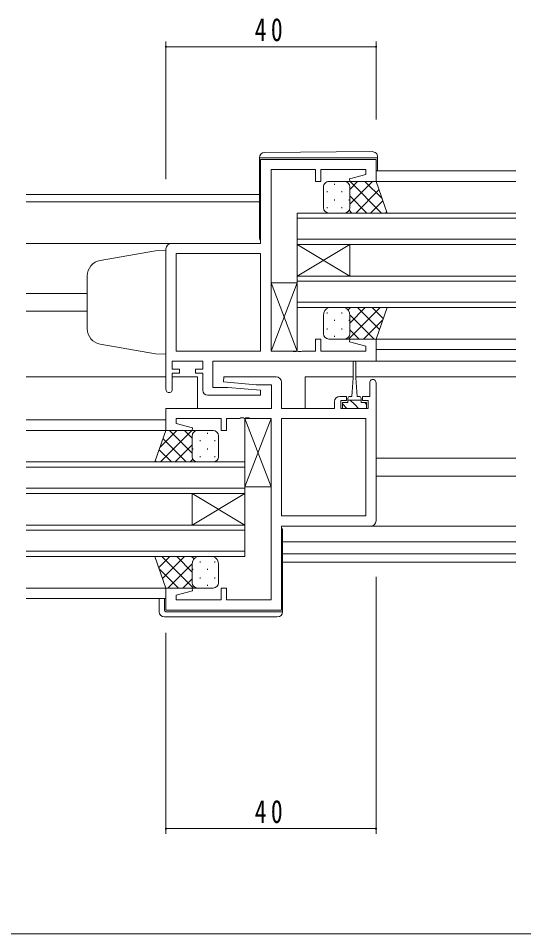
# Model space of a CAD drawing. Units: millimetres on the paper. Extents: x -397 to 397, y -282 to 282.
# Drawn here: x 161.7 to 258, y -38.6 to 135.7 of the extents above; entities that cross this region are included whole.
import ezdxf

# ---------------------------------------------------------------- set-up
doc = ezdxf.new("R2010")
doc.units = ezdxf.units.MM
for name, color, linetype, lineweight in [('0-3_YKK_11', 7, 'Continuous', 18), ('0-4_YKK_12', 2, 'Continuous', 18), ('0-5_YKK_13', 4, 'Continuous', 18), ('0-6_YKK_D', 6, 'Continuous', 18)]:
    doc.layers.add(name, color=color, linetype=linetype, lineweight=lineweight)
doc.styles.add('ＭＳ ゴシック', font='')
doc.styles.get('ＭＳ ゴシック').set_extended_font_data('MS Gothic')

msp = doc.modelspace()

# ---------------------------------------------------------------- linework, layer by layer
at = {"layer": '0-3_YKK_11'}
for p, q in [((207.842, 108.81), (229.842, 108.81)), ((207.842, 92.81), (207.842, 108.81)), ((229.842, 108.81), (229.842, 104.61)), ((218.342, 106.88), (209.842, 106.88)), ((209.842, 106.88), (209.842, 72.34)), ((218.342, 104.61), (218.342, 106.88)), ((219.342, 106.88), (219.342, 104.61)), ((227.912, 106.88), (219.342, 106.88)), ((227.912, 105.963), (227.912, 106.88)), ((219.342, 104.61), (218.342, 104.61)), ((224.813, 105.132), (227.912, 105.963)), ((224.881, 104.61), (224.813, 105.132)), ((229.842, 104.61), (224.881, 104.61)), ((190.842, 92.81), (207.842, 92.81)), ((189.842, 65.01), (189.842, 91.81)), ((191.772, 90.88), (207.842, 90.88)), ((191.772, 72.34), (191.772, 90.88)), ((207.842, 90.88), (207.842, 72.34)), ((207.842, 90.88), (207.842, 72.34)), ((218.342, 74.61), (219.342, 74.61)), ((218.342, 72.34), (218.342, 74.61)), ((219.342, 74.61), (219.342, 72.34)), ((224.813, 74.087), (224.881, 74.61)), ((227.912, 73.257), (224.813, 74.087)), ((224.881, 74.61), (229.842, 74.61)), ((227.912, 72.34), (227.912, 73.257)), ((229.842, 74.61), (229.842, 70.41)), ((207.842, 72.34), (191.772, 72.34)), ((209.842, 72.34), (213.884, 72.34)), ((213.884, 72.34), (214.067, 72.22)), ((214.067, 72.22), (214.617, 72.22)), ((214.617, 72.22), (214.8, 72.34)), ((214.8, 72.34), (214.884, 72.34)), ((214.884, 72.34), (215.067, 72.22)), ((215.067, 72.22), (215.617, 72.22)), ((215.617, 72.22), (215.8, 72.34)), ((215.8, 72.34), (218.342, 72.34)), ((219.342, 72.34), (227.912, 72.34)), ((191.042, 70.41), (191.042, 68.91)), ((196.842, 70.41), (191.042, 70.41)), ((196.842, 68.91), (196.842, 70.41)), ((198.772, 70.41), (198.772, 65.41)), ((229.842, 70.41), (198.772, 70.41)), ((191.042, 68.91), (192.442, 68.91)), ((191.042, 68.11), (191.042, 65.01)), ((192.442, 68.11), (191.042, 68.11)), ((192.442, 68.91), (192.442, 68.11)), ((195.442, 68.91), (196.842, 68.91)), ((195.442, 68.11), (195.442, 68.91)), ((196.842, 68.11), (195.442, 68.11)), ((196.842, 64.91), (196.842, 68.11)), ((200.822, 66.453), (200.864, 67.41)), ((207.035, 65.91), (200.822, 66.453)), ((200.864, 67.41), (210.842, 67.41)), ((211.842, 66.41), (211.842, 61.41)), ((228.642, 63.71), (228.642, 66.31)), ((229.842, 66.31), (229.842, 40.01)), ((198.772, 65.41), (201.649, 65.41)), ((201.649, 65.41), (207.862, 64.866)), ((209.912, 65.91), (207.035, 65.91)), ((207.862, 64.866), (207.82, 63.91)), ((209.912, 61.41), (209.912, 65.91)), ((207.82, 63.91), (197.842, 63.91)), ((222.942, 63.71), (224.242, 63.71)), ((223.142, 62.91), (223.142, 61.41)), ((224.242, 62.91), (223.142, 62.91)), ((224.242, 63.71), (224.242, 62.91)), ((227.242, 63.71), (228.642, 63.71)), ((227.242, 62.91), (227.242, 63.71)), ((228.342, 62.91), (227.242, 62.91)), ((228.342, 61.41), (228.342, 62.91)), ((189.842, 61.41), (209.912, 61.41)), ((189.842, 57.21), (189.842, 61.41)), ((211.842, 61.41), (221.942, 61.41)), ((221.942, 61.41), (221.942, 62.71)), ((223.142, 61.41), (228.342, 61.41)), ((191.772, 59.48), (191.772, 58.563)), ((200.342, 59.48), (191.772, 59.48)), ((200.342, 57.21), (200.342, 59.48)), ((201.342, 59.48), (201.342, 57.21)), ((203.884, 59.48), (201.342, 59.48)), ((204.067, 59.6), (203.884, 59.48)), ((204.617, 59.6), (204.067, 59.6)), ((204.8, 59.48), (204.617, 59.6)), ((204.884, 59.48), (204.8, 59.48)), ((205.067, 59.6), (204.884, 59.48)), ((205.617, 59.6), (205.067, 59.6)), ((205.8, 59.48), (205.617, 59.6)), ((209.842, 59.48), (205.8, 59.48)), ((209.842, 24.94), (209.842, 59.48)), ((211.842, 59.48), (227.912, 59.48)), ((211.842, 40.94), (211.842, 59.48)), ((227.912, 59.48), (227.912, 40.94)), ((227.912, 59.48), (227.912, 40.94)), ((191.772, 58.563), (194.871, 57.732)), ((194.871, 57.732), (194.802, 57.21)), ((194.802, 57.21), (189.842, 57.21)), ((201.342, 57.21), (200.342, 57.21)), ((227.912, 40.94), (211.842, 40.94)), ((228.842, 39.01), (211.842, 39.01)), ((211.842, 39.01), (211.842, 23.01)), ((189.842, 23.01), (189.842, 27.21)), ((189.842, 27.21), (194.802, 27.21)), ((194.871, 26.687), (191.772, 25.857)), ((194.802, 27.21), (194.871, 26.687)), ((200.342, 27.21), (201.342, 27.21)), ((200.342, 24.94), (200.342, 27.21)), ((201.342, 27.21), (201.342, 24.94)), ((191.772, 25.857), (191.772, 24.94)), ((191.772, 24.94), (200.342, 24.94)), ((201.342, 24.94), (209.842, 24.94)), ((211.842, 23.01), (189.842, 23.01))]:
    msp.add_line(p, q, dxfattribs=at)
for centre, radius, start, end in [((190.842, 91.81), 1, 90.00001, 179.99999), ((210.842, 66.41), 1, 0.00001, 89.99999), ((229.242, 66.31), 0.6, 359.99999, 180.00001), ((190.442, 65.01), 0.6, 179.99999, 0.00001), ((197.842, 64.91), 1, 180.00001, 269.99999), ((222.942, 62.71), 1, 90.00001, 179.99999), ((228.842, 40.01), 1, 270.00001, 359.99999)]:
    msp.add_arc(centre, radius, start, end, dxfattribs=at)
at = {"layer": '0-4_YKK_12'}
for p, q in [((256.467, 106.61), (229.842, 106.61)), ((256.467, 104.61), (229.842, 104.61)), ((207.642, 102.11), (163.217, 102.11)), ((207.642, 100.71), (163.217, 100.71)), ((214.842, 98.61), (214.842, 92.61)), ((256.467, 98.61), (214.842, 98.61)), ((214.842, 97.61), (256.467, 97.61)), ((190.842, 92.81), (163.217, 92.81)), ((256.467, 93.61), (214.842, 93.61)), ((214.842, 86.61), (224.842, 92.61)), ((214.842, 92.61), (224.842, 86.61)), ((214.842, 92.61), (214.842, 86.61)), ((214.842, 92.61), (256.467, 92.61)), ((224.842, 92.61), (224.842, 86.61)), ((214.842, 86.61), (214.842, 80.61)), ((256.467, 86.61), (214.842, 86.61)), ((214.842, 85.61), (256.467, 85.61)), ((174.842, 83.31), (163.217, 83.31)), ((256.467, 81.61), (214.842, 81.61)), ((214.842, 80.61), (256.467, 80.61)), ((174.842, 79.91), (163.217, 79.91)), ((229.842, 74.611), (256.467, 74.611)), ((229.842, 72.61), (256.467, 72.61)), ((229.342, 70.41), (256.467, 70.41)), ((189.842, 67.41), (163.217, 67.41)), ((195.842, 67.41), (191.042, 67.41)), ((195.842, 67.41), (195.842, 61.41)), ((216.342, 67.41), (216.342, 61.41)), ((225.492, 67.41), (216.342, 67.41)), ((256.467, 67.41), (225.992, 67.41)), ((189.842, 59.21), (163.217, 59.21)), ((190.087, 57.21), (163.217, 57.21)), ((204.842, 51.21), (163.217, 51.21)), ((204.842, 45.21), (204.842, 51.21)), ((256.467, 51.91), (229.842, 51.91)), ((163.217, 50.21), (204.842, 50.21)), ((256.467, 48.51), (229.842, 48.51)), ((204.842, 46.21), (163.217, 46.21)), ((163.217, 45.21), (204.842, 45.21)), ((204.842, 39.21), (194.842, 45.21)), ((204.842, 45.21), (194.842, 39.21)), ((194.842, 45.21), (194.842, 39.21)), ((204.842, 45.21), (204.842, 39.21)), ((204.842, 39.21), (163.217, 39.21)), ((204.842, 33.21), (204.842, 39.21)), ((163.217, 38.21), (204.842, 38.21)), ((256.467, 36.01), (212.042, 36.01)), ((204.842, 34.21), (163.217, 34.21)), ((163.217, 33.21), (204.842, 33.21)), ((256.467, 33.74), (212.042, 33.74)), ((256.467, 32.11), (212.042, 32.11)), ((190.342, 27.21), (163.217, 27.21)), ((189.842, 25.21), (163.217, 25.21))]:
    msp.add_line(p, q, dxfattribs=at)
at = {"layer": '0-5_YKK_13'}
for p, q in [((229.133, 110.297), (208.633, 110.118)), ((207.642, 109.119), (207.642, 109.11)), ((207.642, 109.11), (207.642, 108.81)), ((207.642, 109.11), (208.137, 109.11)), ((207.642, 93.81), (207.642, 108.81)), ((208.137, 109.11), (229.637, 109.11)), ((230.142, 108.81), (230.142, 109.11)), ((230.142, 108.81), (230.142, 106.61)), ((220.842, 104.61), (223.842, 104.61)), ((229.842, 104.61), (223.842, 104.61)), ((224.842, 100.289), (229.163, 104.61)), ((224.842, 103.117), (226.335, 104.61)), ((230.915, 98.61), (224.915, 104.61)), ((231.008, 101.345), (227.743, 104.61)), ((231.985, 98.61), (229.842, 104.61)), ((219.842, 99.61), (219.842, 103.61)), ((221.922, 104.19), (221.922, 103.99)), ((224.842, 103.61), (224.842, 99.61)), ((224.842, 103.61), (224.842, 100.01)), ((225.991, 98.61), (230.408, 103.026)), ((220.507, 102.775), (220.507, 102.575)), ((221.922, 101.16), (221.922, 100.96)), ((223.337, 102.775), (223.337, 102.575)), ((224.752, 101.16), (224.752, 100.96)), ((228.086, 98.61), (224.842, 101.854)), ((220.507, 99.745), (220.507, 99.545)), ((223.337, 99.745), (223.337, 99.545)), ((228.82, 98.61), (231.152, 100.942)), ((223.842, 98.61), (220.842, 98.61)), ((223.842, 98.61), (231.985, 98.61)), ((225.258, 98.61), (224.726, 99.142)), ((231.648, 98.61), (231.896, 98.858)), ((187.842, 91.44), (177.321, 89.585)), ((189.842, 91.51), (187.842, 91.44)), ((189.842, 91.51), (189.842, 71.71)), ((174.842, 86.63), (174.842, 76.453)), ((209.842, 85.34), (214.842, 85.34)), ((209.842, 72.34), (209.842, 85.34)), ((214.842, 85.34), (209.842, 72.34)), ((214.842, 72.34), (209.842, 85.34)), ((214.842, 85.34), (214.842, 72.34)), ((223.842, 80.61), (220.842, 80.61)), ((223.842, 80.61), (231.985, 80.61)), ((224.496, 80.144), (224.962, 80.61)), ((224.619, 74.61), (230.619, 80.61)), ((224.842, 77.661), (227.79, 80.61)), ((230.485, 76.412), (226.287, 80.61)), ((231.23, 78.496), (229.116, 80.61)), ((231.985, 80.61), (229.842, 74.61)), ((231.974, 80.58), (231.944, 80.61)), ((219.842, 79.11), (219.842, 75.61)), ((220.507, 79.475), (220.507, 79.675)), ((223.337, 79.475), (223.337, 79.675)), ((229.459, 74.61), (224.842, 79.227)), ((224.842, 75.61), (224.842, 79.11)), ((224.842, 75.61), (224.842, 78.71)), ((221.922, 78.06), (221.922, 78.26)), ((224.752, 78.06), (224.752, 78.26)), ((227.447, 74.61), (231.172, 78.335)), ((220.507, 76.445), (220.507, 76.645)), ((221.922, 75.03), (221.922, 75.23)), ((223.337, 76.445), (223.337, 76.645)), ((224.752, 75.195), (224.752, 75.23)), ((226.631, 74.61), (224.842, 76.399)), ((187.842, 71.78), (177.321, 73.635)), ((220.842, 74.61), (223.842, 74.61)), ((229.842, 74.61), (223.842, 74.61)), ((189.842, 71.71), (187.842, 71.78)), ((214.842, 72.34), (209.842, 72.34)), ((225.492, 67.21), (225.492, 70.16)), ((225.992, 70.16), (225.992, 67.21)), ((225.492, 67.21), (225.242, 63.71)), ((225.992, 67.21), (226.242, 63.71)), ((224.492, 63.31), (224.492, 62.51)), ((224.492, 63.01), (226.992, 63.01)), ((225.242, 63.71), (224.892, 63.71)), ((225.742, 62.204), (224.936, 63.01)), ((226.592, 63.71), (226.242, 63.71)), ((226.992, 62.51), (226.992, 63.31)), ((223.442, 62.51), (224.492, 62.51)), ((223.442, 61.41), (223.442, 62.51)), ((224.291, 61.41), (223.442, 62.259)), ((228.042, 61.41), (223.442, 61.41)), ((226.536, 61.41), (225.742, 62.204)), ((226.992, 62.51), (228.042, 62.51)), ((228.042, 62.149), (227.681, 62.51)), ((228.042, 62.51), (228.042, 61.41)), ((204.842, 59.48), (209.842, 59.48)), ((204.842, 46.48), (204.842, 59.48)), ((209.842, 59.48), (204.842, 46.48)), ((209.842, 46.48), (204.842, 59.48)), ((209.842, 59.48), (209.842, 46.48)), ((187.699, 51.21), (189.842, 57.21)), ((188.676, 53.945), (191.94, 57.21)), ((188.769, 51.21), (194.769, 57.21)), ((189.842, 57.21), (195.842, 57.21)), ((194.842, 52.889), (190.521, 57.21)), ((194.842, 55.717), (193.349, 57.21)), ((194.842, 56.21), (194.842, 52.21)), ((198.842, 57.21), (195.842, 57.21)), ((197.762, 56.79), (197.762, 56.59)), ((199.842, 52.21), (199.842, 56.21)), ((193.692, 51.21), (189.276, 55.626)), ((191.597, 51.21), (194.842, 54.454)), ((196.347, 55.375), (196.347, 55.175)), ((199.177, 55.375), (199.177, 55.175)), ((190.864, 51.21), (188.532, 53.542)), ((194.932, 53.76), (194.932, 53.56)), ((196.347, 52.345), (196.347, 52.145)), ((197.762, 53.76), (197.762, 53.56)), ((199.177, 52.345), (199.177, 52.145)), ((195.842, 51.21), (187.699, 51.21)), ((188.035, 51.21), (187.787, 51.458)), ((194.426, 51.21), (194.958, 51.742)), ((195.842, 51.21), (198.842, 51.21)), ((209.842, 46.48), (204.842, 46.48)), ((211.842, 38.51), (212.042, 38.51)), ((212.042, 38.51), (212.042, 23.01)), ((228.842, 39.01), (256.467, 39.01)), ((187.699, 33.21), (189.842, 27.21)), ((195.842, 33.21), (187.699, 33.21)), ((187.71, 33.18), (187.739, 33.21)), ((188.454, 31.096), (190.568, 33.21)), ((195.065, 27.21), (189.065, 33.21)), ((189.198, 29.012), (193.396, 33.21)), ((194.842, 30.261), (191.893, 33.21)), ((195.188, 32.744), (194.722, 33.21)), ((195.842, 33.21), (198.842, 33.21)), ((190.225, 27.21), (194.842, 31.827)), ((194.842, 28.21), (194.842, 31.71)), ((196.347, 32.075), (196.347, 32.275)), ((199.177, 32.075), (199.177, 32.275)), ((199.842, 31.71), (199.842, 28.21)), ((192.236, 27.21), (188.512, 30.935)), ((194.932, 30.66), (194.932, 30.86)), ((197.762, 30.66), (197.762, 30.86)), ((193.053, 27.21), (194.842, 28.999)), ((196.347, 29.045), (196.347, 29.245)), ((199.177, 29.045), (199.177, 29.245)), ((189.842, 27.21), (195.842, 27.21)), ((194.932, 27.795), (194.932, 27.83)), ((198.842, 27.21), (195.842, 27.21)), ((197.762, 27.63), (197.762, 27.83)), ((188.542, 22.71), (188.542, 25.21)), ((189.542, 25.21), (189.542, 23.01)), ((189.842, 22.71), (211.542, 22.71)), ((211.542, 22.71), (212.042, 22.71)), ((212.042, 23.01), (212.042, 22.71)), ((211.042, 21.71), (189.542, 21.71))]:
    msp.add_line(p, q, dxfattribs=at)
msp.add_lwpolyline([(229.637, 109.11), (230.142, 109.11), (230.142, 109.297)], dxfattribs=at)
for centre, radius, start, end in [((208.642, 109.119), 1, 90.5, 180), ((229.142, 109.297), 1, 0, 90.5), ((220.842, 103.61), 1, 89.9999, 179.9999), ((223.842, 103.61), 1, 359.9999, 89.9999), ((220.842, 99.61), 1, 179.9999, 269.9999), ((223.842, 99.61), 1, 269.9999, 359.9999), ((208.142, 93.81), 0.5, 180, 233.13017), ((177.842, 86.63), 3, 100, 180), ((221.374, 79.172), 1.534, 110.30881, 182.3117), ((223.31, 79.172), 1.534, 357.68843, 69.69136), ((177.842, 76.589), 3, 180, 260), ((220.842, 75.61), 1, 180.0001, 270.0001), ((223.842, 75.61), 1, 270.0001, 0.0001), ((225.742, 70.16), 0.25, 0, 180), ((224.892, 63.31), 0.4, 90, 180), ((226.592, 63.31), 0.4, 0, 90), ((195.842, 56.21), 1, 90.0001, 180.0001), ((198.842, 56.21), 1, 0.0001, 90.0001), ((195.842, 52.21), 1, 180.0001, 270.0001), ((198.842, 52.21), 1, 270.0001, 0.0001), ((196.374, 31.772), 1.534, 110.30864, 182.31157), ((198.31, 31.772), 1.534, 357.6883, 69.69119), ((195.842, 28.21), 1, 179.9999, 269.9999), ((198.842, 28.21), 1, 269.9999, 359.9999), ((189.542, 22.71), 1, 180, 270), ((189.842, 23.01), 0.3, 180, 270), ((211.042, 22.71), 1, 270, 0)]:
    msp.add_arc(centre, radius, start, end, dxfattribs=at)
at = {"layer": '0-6_YKK_D'}
for p, q in [((189.842, 105.062), (189.842, 131.259)), ((229.842, 116.391), (229.842, 131.259)), ((229.842, 130.259), (189.842, 130.259)), ((229.842, 29.319), (229.842, -19.588)), ((189.842, 18.71), (189.842, -19.588)), ((189.842, -18.588), (229.842, -18.588)), ((-161.908, -38.588), (324.092, -38.588))]:
    msp.add_line(p, q, dxfattribs=at)
for centre, start, end in [((189.842, 130.259), 0, 180), ((189.842, 130.259), 180, 0), ((229.842, 130.259), 0, 180), ((229.842, 130.259), 180, 0), ((189.842, -18.588), 0, 180), ((189.842, -18.588), 180, 0), ((229.842, -18.588), 0, 180), ((229.842, -18.588), 180, 0)]:
    msp.add_arc(centre, 0.106, start, end, dxfattribs=at)

# ---------------------------------------------------------------- texts
at = {"layer": '0-6_YKK_D', "color": 7, "char_height": 4.399, "attachment_point": 7, "style": 'ＭＳ ゴシック'}
for insert in [(206.747, 131.259), (206.747, -17.588)]:
    msp.add_mtext('\\T1.37;\\W0.75;40', dxfattribs=dict(at, insert=insert))

doc.saveas('drawing.dxf')
